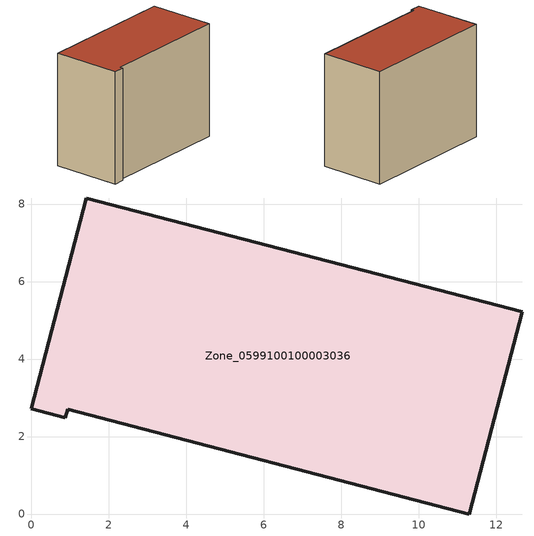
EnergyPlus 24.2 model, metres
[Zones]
Zone_0599100100003036
 floor ground (C_G): 1.42,8.16 12.67,5.23 11.31,0 0.94,2.7 0.88,2.48 0,2.72 z0
 wall outside (C_F): 12.67,5.23 1.42,8.16 0,2.72 0.88,2.48 0.94,2.7 11.31,0 12.67,5.23 z0:9.26
 roof outside (C_R): 1.42,8.16 0,2.72 0.88,2.48 0.94,2.7 11.31,0 12.67,5.23 z9.26
[BUILDING]
Pand.0599100100003036: North Axis=0; Terrain=City; Loads Convergence Tolerance Value=0.04; Temperature Convergence Tolerance Value=0.4; Solar Distribution=FullExterior; Maximum Number of Warmup Days=25; Minimum Number of Warmup Days=1
[Site:Location]
Rotterdam.The.Hague.AP_ZH_NLD Design_Conditions: Latitude=51.96; Longitude=4.45; Time Zone=1; Elevation=-4.5
[SITE:GROUNDTEMPERATURE:BUILDINGSURFACE]
18, 18, 18, 18, 18, 18, 18, 18, 18, 18, 18, 18
[MATERIAL] Thermal Absorptance=0.9; Solar Absorptance=0.7; Visible Absorptance=0.7
Name | Roughness | Thickness | Conductivity | Density | Specific Heat
G.TI.2006-2014 | MediumSmooth | 0.15 | 0.06 | 540 | 1210
F.TI.2006-2014 | Rough | 0.3 | 0.12 | 1920 | 840
R.TI.2006-2014 | MediumRough | 0.2 | 0.08 | 1500 | 1000
[CONSTRUCTION]
C_G: G.TI.2006-2014
C_F: F.TI.2006-2014
C_R: R.TI.2006-2014
[ZONE]
Zone_0599100100003036: Type=1; Multiplier=1; Ceiling Height=Autocalculate; Volume=Autocalculate; Floor Area=autocalculate; Part of Total Floor Area=Yes
[ZONEINFILTRATION:DESIGNFLOWRATE]
Infil_Zone_0599100100003036: Zone or ZoneList or Space or SpaceList=Zone_0599100100003036; Schedule=AlwaysOn; Design Flow Rate Calculation Method=Flow/Area; Flow Rate per Floor Area=0.0015; Constant Term Coefficient=1; Temperature Term Coefficient=0; Velocity Term Coefficient=0; Velocity Squared Term Coefficient=0
[HVACTEMPLATE:ZONE:IDEALLOADSAIRSYSTEM]
Zone_0599100100003036: Maximum Heating Supply Air Temperature=50; Minimum Cooling Supply Air Temperature=13; Maximum Heating Supply Air Humidity Ratio=0.0156; Minimum Cooling Supply Air Humidity Ratio=0.0077; Heating Limit=NoLimit; Cooling Limit=NoLimit; Dehumidification Control Type=ConstantSensibleHeatRatio; Cooling Sensible Heat Ratio=0.7; Dehumidification Setpoint=60; Humidification Control Type=None; Humidification Setpoint=30; Outdoor Air Method=None; Outdoor Air Flow Rate per Person=0.00944; Outdoor Air Flow Rate per Zone Floor Area=0; Outdoor Air Flow Rate per Zone=0; Demand Controlled Ventilation Type=None; Outdoor Air Economizer Type=NoEconomizer; Heat Recovery Type=None; Sensible Heat Recovery Effectiveness=0.7; Latent Heat Recovery Effectiveness=0.65
[ZONECONTROL:THERMOSTAT]
ThermostatControl_Zone_0599100100003036: Zone or ZoneList=Zone_0599100100003036; Control Type Schedule=DualSetpointControlType; Control 1=Thermostat_Zone_0599100100003036; Temperature Difference Between Cutout And Setpoint=0
[THERMOSTATSETPOINT:DUALSETPOINT]
Thermostat_Zone_0599100100003036: Heating Setpoint Temperature Schedule=HeatingSetpoint_Zone_0599100100003036; Cooling Setpoint Temperature Schedule=CoolingSetpoint_Zone_0599100100003036
[SCHEDULE:COMPACT]
HeatingSetpoint_Zone_0599100100003036: Through: 12/31, For: AllDays, Until: 24:00, 21
CoolingSetpoint_Zone_0599100100003036: Through: 12/31, For: AllDays, Until: 24:00, 24
DualSetpointControlType: Through: 12/31, For: AllDays, Until: 24:00, 4
AlwaysOn: Through: 12/31, For: AllDays, Until: 24:00, 1
